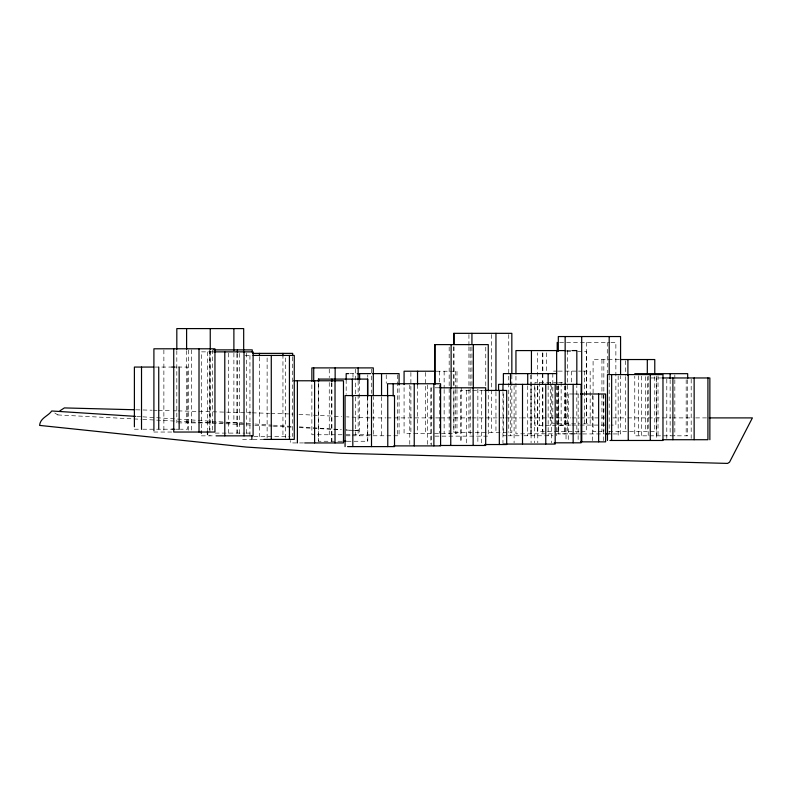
<?xml version="1.0" encoding="UTF-8"?>
<svg xmlns="http://www.w3.org/2000/svg" width="792" height="792" viewBox="0 0 792 792"><rect width="100%" height="100%" fill="white"/><g stroke="black" fill="none" stroke-linecap="round" stroke-linejoin="round"><path stroke-width="0.59" stroke-dasharray="3.96 2.97" d="M54.777 412.959L57.806 414.939L58.855 412.889M559.657 342.362L609.751 342.362M610.978 342.362L615.869 342.362L615.869 425.076L610.978 425.076M567.121 350.579L570.755 350.579M566.696 351.579L571.755 351.579M577.665 351.579L586.446 351.579L586.446 431.531L580.318 431.531M212.444 351.866L201.356 351.866L201.356 429.67M245.035 355.43L251.193 355.43M619.106 359.538L593.089 359.538L593.089 431.64L596.792 431.64M154.876 367.062L171.874 367.062M173.082 367.062L176.725 367.062M177.943 367.062L187.615 367.062L187.615 429.214L180.358 429.214M557.479 371.121L552.806 371.121L552.806 423.809L579.665 423.809M558.281 371.121L577.497 371.121M578.497 371.121L582.298 371.121M583.169 371.121L590.169 371.121L590.169 423.809L580.833 423.809M436.362 371.22L456.984 371.22L456.984 388.278M349.846 373.616L356.628 373.616M650.965 377.962L661.864 377.962M557.528 382.387L534.986 382.387L534.986 425.591L544.421 425.591M558.558 382.387L565.627 382.387M438.946 387.803L431.65 387.803L431.65 445.47M483.565 390.446L460.38 390.446L460.38 443.302M573.457 393.99L566.033 393.99L566.033 441.857M574.378 393.99L579.645 393.99M369.864 417.899L346.55 416.869M371.102 417.899L385.902 417.899M387.139 417.899L438.956 417.899M440.194 417.899L471.042 417.899M472.279 417.899L504.356 417.899M505.593 417.899L520.394 417.899M521.631 417.899L570.982 417.899M572.22 417.899L579.625 417.899M580.853 417.899L604.306 417.899M612.939 417.899L626.512 417.899M627.749 417.899L661.063 417.899M662.29 417.899L670.933 417.899M672.161 417.899L693.188 417.899M695.653 417.899L706.761 417.899M178.002 422.898L242.491 422.898M570.676 425.076L557.212 425.076L557.212 385.575M571.873 425.076L579.219 425.076M580.427 425.076L606.058 425.076M545.49 425.591L565.627 425.591L565.627 383.615M134.393 429.214L141.649 429.214M142.738 429.214L174.299 429.214M175.517 429.214L179.16 429.214M579.101 431.531L537.471 431.531L537.471 352.816M598.019 431.64L604.395 431.64M608.771 431.64L654.776 431.64L654.776 376.645M153.905 432.036L172.389 432.036M215.236 433.105L244.847 433.105M246.084 433.105L251.014 433.105M573.18 433.818L515.948 433.818L515.948 375.062M574.398 433.818L576.823 433.818L576.823 386.021M581.506 433.937L558.311 433.937L558.311 385.853M582.724 433.937L604.296 433.937M608.365 433.937L612.028 433.937M613.246 433.937L620.572 433.937L620.572 375.992M342.085 434.758L311.87 434.758L311.87 382.487M346.025 434.758L373.289 434.758L373.289 397.069M346.173 435.778L351.074 435.778M352.292 435.778L399.079 435.778L399.079 384.585M507.009 435.768L503.385 435.768L503.385 391.892M508.216 435.768L522.73 435.768M523.868 435.768L552.974 435.768M201.356 435.847L214.909 435.847M435.046 436.144L488.258 436.144L488.258 391.614M253.975 436.6L290.258 436.6M242.58 439.412L252.42 439.412M253.074 439.412L263.875 439.412M341.857 441.253L318.394 441.253L318.394 382.744M347.084 441.253L367.775 441.253L367.765 396.772M303.564 442.936L290.258 442.936L290.258 440.491M136.095 409.801L152.173 410.216M153.41 410.246L157.113 410.345M158.35 410.375L171.953 410.731M173.191 410.771L176.903 410.87M178.141 410.899L251.104 412.81M252.341 412.84L269.656 413.295M270.894 413.325L292.951 414.067M298.94 414.374L312.226 415.077M313.454 415.137L333.066 416.166M334.293 416.226L341.649 416.612M57.806 414.939L141.57 419.324M142.798 419.394L253.668 425.205M254.895 425.264L272.141 426.165M273.369 426.235L293.08 427.264M299.237 427.591L341.124 429.789M346.045 430.046L353.44 430.432L346.055 429.878M354.668 430.492L359.598 430.749L354.677 430.432M136.719 416.443L141.639 416.76M142.877 416.839L253.697 423.948M254.935 424.027L272.171 425.136M273.398 425.215L293.099 426.482M299.257 426.878L341.124 429.571M691.188 379.2L691.188 438.481M687.674 379.764L687.674 435.828L634.768 435.828L634.768 376.101M686.179 379.764L686.179 435.828M674.833 374.883L674.833 378.536M674.833 379.764L674.833 435.828M670.141 379.764L670.141 435.828M666.795 379.2L666.795 438.481M658.023 375.804L658.023 438.035M656.647 377.962L656.647 438.481M656.36 376.101L656.36 435.828M648.222 376.101L648.222 435.828M647.312 376.645L647.312 431.64M645.708 376.645L645.708 431.64M641.579 376.101L641.579 435.828M638.332 375.804L638.332 438.035M625.423 360.766L625.423 375.428M625.423 376.645L625.423 431.64M618.166 375.804L618.166 438.035M609.187 375.992L609.187 433.937M607.276 342.362L607.276 373.23M603.841 359.538L603.841 431.64M603.742 395.218L603.742 440.629M601.94 359.538L601.94 431.64M592.366 395.218L592.366 440.629M586.535 342.362L586.535 425.076M584.694 371.121L584.694 423.809M578.14 393.99L578.14 441.857M571.487 371.121L571.487 383.377M568.26 393.99L568.26 441.857M567.349 350.579L567.349 433.818M565.795 385.575L565.795 425.076M565.151 385.853L565.151 433.937M564.448 386.021L564.448 431.531M561.142 382.387L561.142 425.591M558.281 385.833L558.261 431.531M558.033 386.08L558.033 433.818M556.598 385.803L556.598 435.768M551.361 385.575L551.361 442.847M550.311 382.387L550.311 425.591M548.143 385.803L548.143 435.768M546.569 352.816L546.569 372.488M542.866 353.034L542.866 433.818M542.312 352.816L542.312 431.531M539.481 382.387L539.481 425.591M537.778 385.605L537.778 442.817M534.343 385.575L534.343 442.847M531.432 375.062L531.432 433.818M531.076 385.605L531.076 442.817M530.729 375.062L530.729 433.818M527.719 385.803L527.719 435.768M514.097 385.575L514.097 442.847M511.84 374.923L511.84 432.422L453.846 432.422L453.846 389.605M510.513 385.803L510.513 435.768M508.751 334.551L508.751 432.422M502.96 391.664L502.96 442.847M495.95 392.05L495.95 432.422M491.654 334.551L491.654 432.422M485.753 347.084L485.753 386.664M481.566 390.446L481.566 444.53M477.863 389.03L477.863 443.015M471.933 346.787L471.933 385.932M470.171 347.084L470.171 436.144M468.933 334.551L468.933 345.56M468.933 346.787L468.933 388.377M468.933 389.605L468.933 432.422M466.587 390.446L466.587 443.302M461.231 387.803L461.231 443.015M456.984 389.496L456.984 433.373L404.078 433.373L404.078 384.625M455.489 371.22L455.489 388.278M455.489 389.496L455.489 433.373M453.905 346.787L453.905 388.377M453.905 389.605L453.905 432.422M453.846 346.787L453.846 388.377M449.173 347.084L449.173 436.144M444.144 371.22L444.144 388.278M444.144 389.496L444.144 433.373M439.441 371.22L439.441 388.278M439.441 389.496L439.441 433.373M430.818 387.803L430.818 444.243M427.531 384.962L427.531 444.678M425.67 372.438L425.67 433.373M417.532 384.625L417.532 433.373M410.89 372.438L410.89 433.373M409.781 384.962L409.781 444.678M397.584 374.834L397.584 435.778M386.239 374.834L386.239 383.368M381.546 396.772L381.546 435.778M371.686 369.112L371.686 393.426M367.765 374.834L367.765 377.269M367.547 397.376L367.547 441.253M359.627 379.714L359.627 435.778M358.152 381.269L358.152 393.426M358.152 394.644L358.152 434.758M355.697 369.112L355.697 395.852M355.697 397.069L355.697 434.758M352.985 373.616L352.985 377.269M346.173 379.714L346.173 394.337M331.907 382.744L331.907 441.253M331.432 382.744L331.432 441.253M329.254 369.112L329.254 377.616M329.254 382.487L329.254 434.758M318.592 382.744L318.592 441.253M292.674 357.043L292.674 436.6M285.476 357.905L285.476 438.174M282.942 354.588L282.942 436.6M267.122 357.905L267.122 438.174M259.449 357.043L259.449 436.6M249.945 355.43L249.945 436.937M246.589 353.103L246.589 434.61M239.461 353.371L239.461 434.155M237.412 353.549L237.412 433.105M236.887 353.549L236.887 433.105M233.887 353.093L233.887 422.898M228.314 353.103L228.314 434.61M212.305 349.876L212.305 430.66M210.246 350.638L210.246 422.898M209.939 351.866L209.939 435.847M209.365 349.876L209.365 430.66M207.514 351.866L207.514 429.67M191.654 349.876L191.654 430.66M188.664 350.024L188.664 430.808M186.605 350.638L186.605 422.898M176.814 350.638L176.814 422.898M163.875 350.024L163.875 432.036"/><path stroke-width="1.19" d="M59.905 410.83L64.37 407.92L134.858 409.761M213.662 349.876L252.252 349.876L252.252 352.321M565.904 350.579L515.948 350.579L515.948 373.844M571.972 350.579L576.823 350.579L576.823 384.853M213.682 351.866L253.094 351.866L253.094 435.847L216.058 435.847M252.599 353.371L292.674 353.371L292.674 355.816M253.074 355.43L294.268 355.43L294.268 439.412L263.875 439.412M620.225 359.538L654.776 359.538L654.776 374.2M153.747 367.062L134.393 367.062L134.393 426.779M171.874 367.062L174.299 367.062M435.679 371.22L404.078 371.22L404.078 384.625M348.628 373.616L346.173 373.616L346.173 379.714M357.192 373.616L370.517 373.616M372.359 373.616L399.079 373.616L399.079 384.585M556.598 373.606L503.385 373.606L503.385 384.575M634.768 373.666L687.674 373.666L687.674 378.536M662.835 377.962L709.86 377.962L709.86 439.718M293.891 380.774L343.481 380.774L343.481 442.936L304.673 442.936M439.352 387.803L485.694 387.803L485.694 445.47L440.164 445.47M484.753 390.446L506.682 390.446L506.682 444.53L484.753 444.53M580.496 393.99L605.623 393.99L605.623 441.857L580.496 441.857M709.226 417.899L752.4 417.899L729.541 462.162L727.63 463.409L341.392 453.291L246.193 447.054L39.6 425.403C40.243 417.879 48.055 416.255 51.747 410.979L135.481 416.364M171.874 429.214L174.299 429.214M605.514 433.937L608.365 433.937M662.835 439.718L707.919 439.718L707.919 377.962M609.939 440.471L662.973 440.471L662.973 374.586L607.474 374.586L607.474 440.471M343.065 441.253L346.173 441.253M554.261 442.817L581.1 442.817L581.1 384.387L498.564 384.348L498.564 390.446M502.96 444.065L555.182 444.065L555.182 384.348M393.723 445.896L440.59 445.896L440.59 383.744L387.565 383.744L387.565 395.931M347.549 446.609L352.49 446.609M694.139 377.962L694.139 439.718M672.903 377.962L672.903 439.718M670.141 373.666L670.141 378.536M650.282 374.586L650.282 440.471M647.312 359.538L647.312 374.2M628.244 374.586L628.244 440.471M627.908 359.538L627.908 375.428M620.572 374.764L620.572 336.55L558.311 336.55L558.311 351.341M611.642 374.586L611.642 440.471M609.187 336.55L609.187 374.764M598.633 393.99L598.633 441.857M581.764 393.99L581.764 441.857M581.694 336.55L581.694 394.485M573.151 384.387L573.151 442.817M565.151 336.55L565.151 384.625M557.212 342.362L557.212 351.005M556.647 350.579L556.647 384.853M548.143 373.606L548.143 384.575M545.767 384.348L545.767 444.065M531.432 350.579L531.432 373.844M527.719 373.606L527.719 384.575M522.512 384.348L522.512 444.065M511.84 373.705L511.84 333.333L453.846 333.333L453.846 344.342M510.513 373.606L510.513 384.575M502.96 384.348L502.96 390.446M499.326 390.446L499.326 444.53M495.95 333.333L495.95 390.832M488.258 390.377L488.258 344.609L434.65 344.609L434.65 384.199M473.329 344.609L473.329 387.902M473.141 387.803L473.141 445.47M471.933 333.333L471.933 344.342M453.905 333.333L453.905 344.342M451.123 344.609L451.123 387.902M450.757 387.803L450.757 445.47M435.046 344.609L435.046 384.199M433.877 383.744L433.877 445.896M417.532 371.22L417.532 384.625M414.236 383.744L414.236 445.896M393.178 383.744L393.178 395.931M387.773 395.564L387.773 446.609M381.546 373.616L381.546 395.555M373.289 395.852L373.289 367.894L311.87 367.894L311.87 381.269M371.507 395.564L371.507 446.609M367.775 396.158L367.775 379.091L318.394 379.091L318.394 381.526M367.547 379.091L367.547 396.158M359.627 373.616L359.627 379.714M358.152 367.894L358.152 380.051M352.816 395.564L352.816 446.609L394.515 446.609L394.515 395.564L345.074 395.564L345.074 446.609M352.311 379.091L352.311 396.158M335.145 367.894L335.145 380.051M335.026 380.774L335.026 442.936M331.907 379.091L331.907 381.526M318.592 379.091L318.592 381.526M314.602 380.774L314.602 442.936M313.721 367.894L313.721 381.269M297.386 380.774L297.386 442.936M289.436 355.43L289.436 439.412M282.942 353.371L282.942 355.816M271.28 355.43L271.28 439.412M259.449 353.371L259.449 355.816M251.866 435.709L251.866 439.412M244.025 351.866L244.025 435.847M243.679 350.638L243.679 328.591L176.814 328.591L176.814 349.411M237.412 349.876L237.412 352.321M233.887 328.591L233.887 350.638M224.789 351.866L224.789 435.847M210.246 328.591L210.246 349.411M207.514 430.907L207.514 434.61M201.356 430.907L201.356 433.382M199.01 348.797L199.01 432.036M186.605 328.591L186.605 349.411M179.16 367.062L179.16 429.214M173.735 348.797L173.735 432.036L214.949 432.036L214.949 348.797L153.905 348.797L153.905 430.808M158.737 367.062L158.737 429.214M141.52 367.062L141.52 429.214"/></g></svg>
